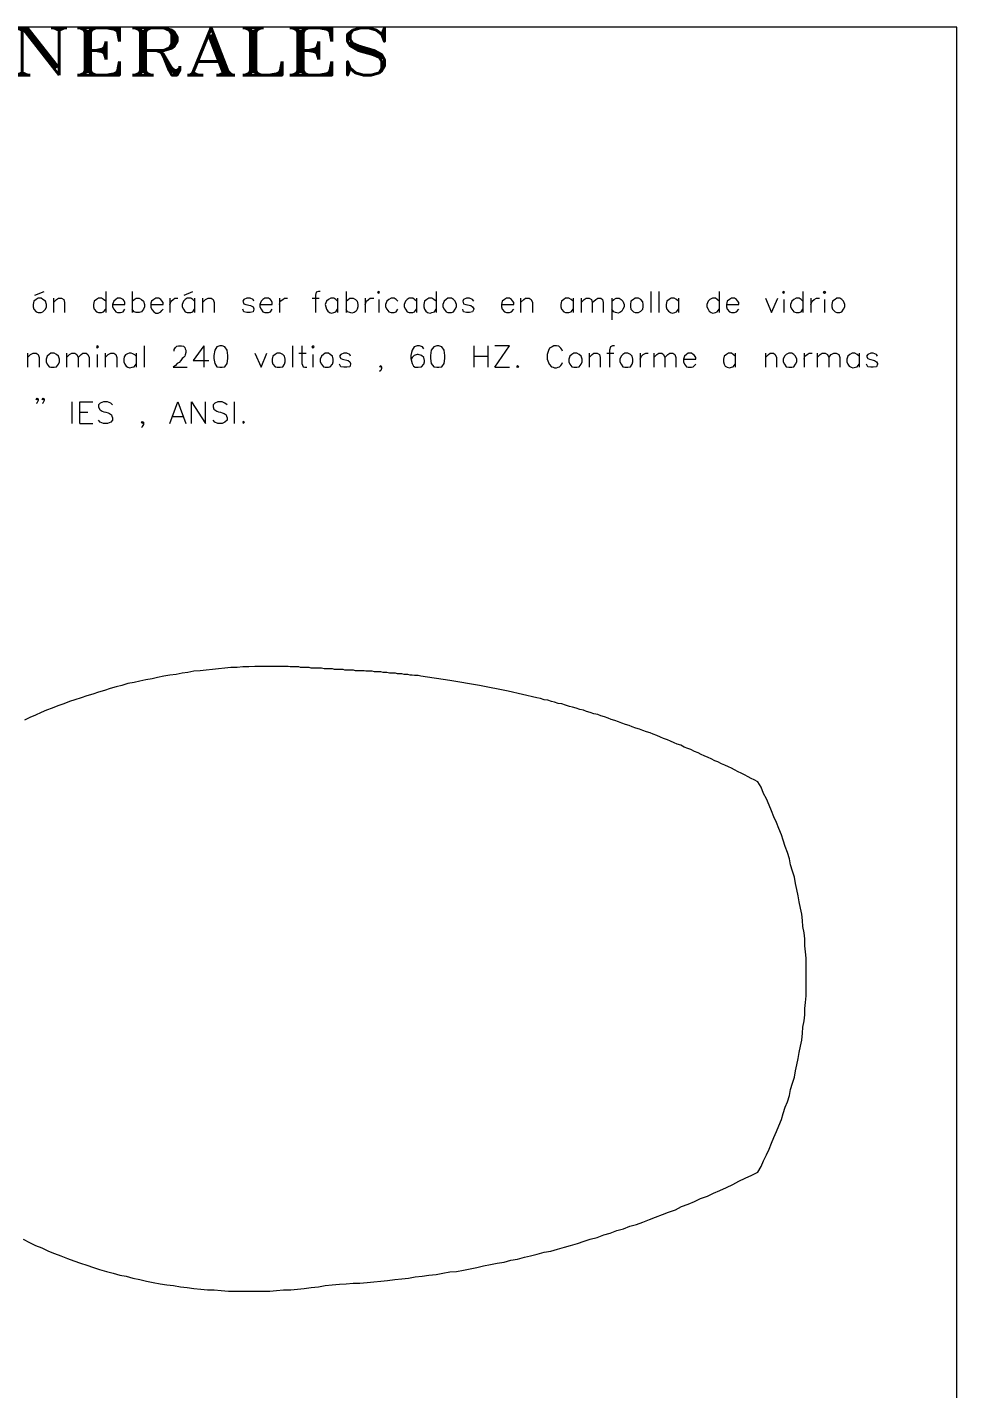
# Model space of a CAD drawing. Extents: x 604418 to 606014, y 1310869 to 1312555.
# Drawn here: x 605500.63 to 605531, y 1310957.45 to 1311001.91 of the extents above; entities that cross this region are included whole.
import ezdxf

# ---------------------------------------------------------------- set-up
doc = ezdxf.new("R2010")
doc.units = 0
doc.header["$MEASUREMENT"] = 0
doc.layers.get('0').update_dxf_attribs({"color": 10})
doc.styles.add('5mm', font='simplex', dxfattribs={"height": 5})

msp = doc.modelspace()

# ---------------------------------------------------------------- linework, layer by layer
at = {"color": 7, "lineweight": 13}
msp.add_lwpolyline([(605470.818, 1310924.029), (605531.002, 1310924.029), (605531.002, 1311001.915), (605470.818, 1311001.915)], close=True, dxfattribs=at)
for points in [[(605500.983, 1310993.065), (605500.923, 1310993.025), (605500.842, 1310992.964), (605500.822, 1310992.863), (605500.822, 1310992.783), (605500.842, 1310992.702), (605500.923, 1310992.622), (605500.983, 1310992.602), (605501.084, 1310992.602), (605501.144, 1310992.622), (605501.225, 1310992.702), (605501.265, 1310992.783), (605501.265, 1310992.863), (605501.225, 1310992.964), (605501.144, 1310993.025), (605501.084, 1310993.065), (605500.983, 1310993.065)], [(605500.882, 1310993.165), (605501.184, 1310993.286)], [(605501.486, 1310993.065), (605501.486, 1310992.602)], [(605501.486, 1310992.924), (605501.587, 1310993.025), (605501.648, 1310993.065), (605501.748, 1310993.065), (605501.829, 1310993.025), (605501.849, 1310992.924), (605501.849, 1310992.602)], [(605503.198, 1310992.964), (605503.118, 1310993.025), (605503.057, 1310993.065), (605502.957, 1310993.065), (605502.896, 1310993.025), (605502.816, 1310992.964), (605502.796, 1310992.863), (605502.796, 1310992.783), (605502.816, 1310992.702), (605502.896, 1310992.622), (605502.957, 1310992.602), (605503.057, 1310992.602), (605503.118, 1310992.622), (605503.198, 1310992.702)], [(605503.198, 1310993.286), (605503.198, 1310992.602)], [(605503.42, 1310992.863), (605503.823, 1310992.863), (605503.823, 1310992.924), (605503.803, 1310992.984), (605503.762, 1310993.025), (605503.682, 1310993.065), (605503.581, 1310993.065), (605503.521, 1310993.025), (605503.46, 1310992.964), (605503.42, 1310992.863), (605503.42, 1310992.783), (605503.46, 1310992.702), (605503.521, 1310992.622), (605503.581, 1310992.602), (605503.682, 1310992.602), (605503.762, 1310992.622), (605503.823, 1310992.702)], [(605504.064, 1310993.286), (605504.064, 1310992.602)], [(605504.064, 1310992.964), (605504.125, 1310993.025), (605504.185, 1310993.065), (605504.286, 1310993.065), (605504.367, 1310993.025), (605504.427, 1310992.964), (605504.467, 1310992.863), (605504.467, 1310992.783), (605504.427, 1310992.702), (605504.367, 1310992.622), (605504.286, 1310992.602), (605504.185, 1310992.602), (605504.125, 1310992.622), (605504.064, 1310992.702)], [(605504.669, 1310992.863), (605505.071, 1310992.863), (605505.071, 1310992.924), (605505.031, 1310992.984), (605504.991, 1310993.025), (605504.93, 1310993.065), (605504.83, 1310993.065), (605504.769, 1310993.025), (605504.689, 1310992.964), (605504.669, 1310992.904), (605504.669, 1310992.843), (605504.669, 1310992.763), (605504.709, 1310992.682), (605504.769, 1310992.622), (605504.83, 1310992.581), (605504.91, 1310992.581), (605504.991, 1310992.622), (605505.031, 1310992.662), (605505.071, 1310992.702)], [(605505.293, 1310993.065), (605505.293, 1310992.602)], [(605505.293, 1310992.863), (605505.333, 1310992.964), (605505.394, 1310993.025), (605505.454, 1310993.065), (605505.555, 1310993.065)], [(605506.099, 1310992.964), (605506.038, 1310993.025), (605505.978, 1310993.065), (605505.857, 1310993.065), (605505.796, 1310993.025), (605505.736, 1310992.964), (605505.696, 1310992.863), (605505.696, 1310992.783), (605505.736, 1310992.702), (605505.796, 1310992.622), (605505.857, 1310992.602), (605505.978, 1310992.602), (605506.038, 1310992.622), (605506.099, 1310992.702)], [(605505.756, 1310993.165), (605506.038, 1310993.286)], [(605506.099, 1310993.065), (605506.099, 1310992.602)], [(605506.36, 1310993.065), (605506.36, 1310992.602)], [(605506.36, 1310992.924), (605506.461, 1310993.025), (605506.542, 1310993.065), (605506.642, 1310993.065), (605506.703, 1310993.025), (605506.743, 1310992.924), (605506.743, 1310992.602)], [(605508.032, 1310992.964), (605508.012, 1310993.025), (605507.911, 1310993.065), (605507.81, 1310993.065), (605507.71, 1310993.025), (605507.67, 1310992.964), (605507.71, 1310992.884), (605507.77, 1310992.863), (605507.931, 1310992.823), (605508.012, 1310992.783), (605508.032, 1310992.722), (605508.032, 1310992.702), (605508.012, 1310992.622), (605507.911, 1310992.602), (605507.81, 1310992.602), (605507.71, 1310992.622), (605507.67, 1310992.702)], [(605508.233, 1310992.863), (605508.636, 1310992.863), (605508.636, 1310992.924), (605508.616, 1310992.984), (605508.576, 1310993.025), (605508.515, 1310993.065), (605508.395, 1310993.065), (605508.334, 1310993.025), (605508.274, 1310992.964), (605508.233, 1310992.863), (605508.233, 1310992.783), (605508.274, 1310992.702), (605508.334, 1310992.622), (605508.395, 1310992.602), (605508.515, 1310992.602), (605508.576, 1310992.622), (605508.636, 1310992.702)], [(605508.878, 1310993.065), (605508.878, 1310992.602)], [(605508.878, 1310992.863), (605508.898, 1310992.964), (605508.979, 1310993.025), (605509.039, 1310993.065), (605509.14, 1310993.065)], [(605509.945, 1310993.065), (605510.167, 1310993.065)], [(605510.207, 1310993.286), (605510.147, 1310993.286), (605510.066, 1310993.266), (605510.046, 1310993.165), (605510.046, 1310992.602)], [(605510.771, 1310992.964), (605510.711, 1310993.025), (605510.65, 1310993.065), (605510.55, 1310993.065), (605510.469, 1310993.025), (605510.409, 1310992.964), (605510.368, 1310992.863), (605510.388, 1310992.783), (605510.409, 1310992.702), (605510.449, 1310992.642), (605510.509, 1310992.602), (605510.57, 1310992.581), (605510.65, 1310992.602), (605510.711, 1310992.622), (605510.771, 1310992.702)], [(605510.771, 1310993.065), (605510.771, 1310992.602)], [(605511.053, 1310993.286), (605511.053, 1310992.602)], [(605511.053, 1310992.964), (605511.113, 1310993.025), (605511.174, 1310993.065), (605511.275, 1310993.065), (605511.355, 1310993.025), (605511.416, 1310992.964), (605511.436, 1310992.863), (605511.436, 1310992.783), (605511.416, 1310992.702), (605511.375, 1310992.642), (605511.315, 1310992.602), (605511.234, 1310992.581), (605511.174, 1310992.602), (605511.093, 1310992.622), (605511.053, 1310992.702)], [(605511.677, 1310993.065), (605511.677, 1310992.602)], [(605511.677, 1310992.863), (605511.718, 1310992.964), (605511.778, 1310993.025), (605511.839, 1310993.065), (605511.959, 1310993.065)], [(605512.08, 1310993.266), (605512.12, 1310993.226), (605512.141, 1310993.266), (605512.12, 1310993.286), (605512.08, 1310993.266)], [(605512.12, 1310993.025), (605512.12, 1310992.602)], [(605512.745, 1310992.964), (605512.684, 1310993.025), (605512.624, 1310993.065), (605512.523, 1310993.065), (605512.443, 1310993.025), (605512.382, 1310992.964), (605512.342, 1310992.863), (605512.342, 1310992.783), (605512.382, 1310992.702), (605512.443, 1310992.622), (605512.523, 1310992.602), (605512.624, 1310992.602), (605512.684, 1310992.622), (605512.745, 1310992.702)], [(605513.349, 1310992.964), (605513.289, 1310993.025), (605513.228, 1310993.065), (605513.107, 1310993.065), (605513.047, 1310993.025), (605512.986, 1310992.964), (605512.946, 1310992.863), (605512.946, 1310992.783), (605512.986, 1310992.702), (605513.047, 1310992.622), (605513.107, 1310992.602), (605513.228, 1310992.602), (605513.289, 1310992.622), (605513.349, 1310992.702)], [(605513.349, 1310993.065), (605513.349, 1310992.602)], [(605513.994, 1310992.964), (605513.913, 1310993.025), (605513.853, 1310993.065), (605513.752, 1310993.065), (605513.691, 1310993.025), (605513.611, 1310992.964), (605513.591, 1310992.863), (605513.591, 1310992.783), (605513.611, 1310992.702), (605513.651, 1310992.642), (605513.712, 1310992.602), (605513.792, 1310992.581), (605513.853, 1310992.602), (605513.933, 1310992.622), (605513.994, 1310992.702)], [(605513.994, 1310993.286), (605513.994, 1310992.602)], [(605514.376, 1310993.065), (605514.316, 1310993.025), (605514.255, 1310992.964), (605514.215, 1310992.863), (605514.215, 1310992.783), (605514.255, 1310992.702), (605514.316, 1310992.622), (605514.376, 1310992.602), (605514.497, 1310992.602), (605514.557, 1310992.622), (605514.618, 1310992.702), (605514.658, 1310992.783), (605514.658, 1310992.863), (605514.618, 1310992.964), (605514.557, 1310993.025), (605514.497, 1310993.065), (605514.376, 1310993.065)], [(605515.222, 1310992.964), (605515.182, 1310993.025), (605515.081, 1310993.065), (605514.98, 1310993.065), (605514.88, 1310993.025), (605514.86, 1310992.964), (605514.88, 1310992.884), (605514.96, 1310992.863), (605515.121, 1310992.823), (605515.182, 1310992.783), (605515.222, 1310992.722), (605515.222, 1310992.702), (605515.182, 1310992.622), (605515.081, 1310992.602), (605514.98, 1310992.602), (605514.88, 1310992.622), (605514.86, 1310992.702)], [(605516.128, 1310992.863), (605516.531, 1310992.863), (605516.531, 1310992.924), (605516.491, 1310992.984), (605516.451, 1310993.025), (605516.39, 1310993.065), (605516.289, 1310993.065), (605516.229, 1310993.025), (605516.148, 1310992.964), (605516.128, 1310992.863), (605516.128, 1310992.783), (605516.148, 1310992.702), (605516.229, 1310992.622), (605516.289, 1310992.602), (605516.39, 1310992.602), (605516.451, 1310992.622), (605516.531, 1310992.702)], [(605516.753, 1310993.065), (605516.753, 1310992.602)], [(605516.753, 1310992.924), (605516.853, 1310993.025), (605516.914, 1310993.065), (605517.035, 1310993.065), (605517.095, 1310993.025), (605517.135, 1310992.924), (605517.135, 1310992.602)], [(605518.465, 1310992.964), (605518.404, 1310993.025), (605518.324, 1310993.065), (605518.223, 1310993.065), (605518.163, 1310993.025), (605518.082, 1310992.964), (605518.062, 1310992.863), (605518.062, 1310992.783), (605518.082, 1310992.702), (605518.163, 1310992.622), (605518.223, 1310992.602), (605518.324, 1310992.602), (605518.404, 1310992.622), (605518.465, 1310992.702)], [(605518.465, 1310993.065), (605518.465, 1310992.602)], [(605518.726, 1310993.065), (605518.726, 1310992.602)], [(605518.726, 1310992.924), (605518.827, 1310993.025), (605518.888, 1310993.065), (605518.988, 1310993.065), (605519.069, 1310993.025), (605519.089, 1310992.924), (605519.089, 1310992.602)], [(605519.089, 1310992.924), (605519.21, 1310993.025), (605519.27, 1310993.065), (605519.371, 1310993.065), (605519.431, 1310993.025), (605519.451, 1310992.924), (605519.451, 1310992.602)], [(605519.733, 1310993.065), (605519.733, 1310992.36)], [(605519.733, 1310992.964), (605519.794, 1310993.025), (605519.874, 1310993.065), (605519.975, 1310993.065), (605520.036, 1310993.025), (605520.096, 1310992.964), (605520.136, 1310992.863), (605520.136, 1310992.783), (605520.096, 1310992.702), (605520.056, 1310992.642), (605519.995, 1310992.602), (605519.935, 1310992.581), (605519.854, 1310992.602), (605519.794, 1310992.622), (605519.733, 1310992.702)], [(605520.499, 1310993.065), (605520.438, 1310993.025), (605520.358, 1310992.964), (605520.338, 1310992.863), (605520.338, 1310992.783), (605520.358, 1310992.702), (605520.438, 1310992.622), (605520.499, 1310992.602), (605520.599, 1310992.602), (605520.68, 1310992.642), (605520.74, 1310992.702), (605520.761, 1310992.783), (605520.761, 1310992.863), (605520.74, 1310992.944), (605520.68, 1310993.025), (605520.599, 1310993.065), (605520.559, 1310993.065), (605520.499, 1310993.065)], [(605521.002, 1310993.286), (605521.002, 1310992.602)], [(605521.264, 1310993.286), (605521.264, 1310992.602)], [(605521.909, 1310992.964), (605521.848, 1310993.025), (605521.768, 1310993.065), (605521.667, 1310993.065), (605521.606, 1310993.025), (605521.526, 1310992.964), (605521.506, 1310992.863), (605521.506, 1310992.783), (605521.526, 1310992.702), (605521.586, 1310992.642), (605521.647, 1310992.602), (605521.707, 1310992.581), (605521.788, 1310992.602), (605521.848, 1310992.622), (605521.909, 1310992.702)], [(605521.909, 1310993.065), (605521.909, 1310992.602)], [(605523.238, 1310992.964), (605523.177, 1310993.025), (605523.117, 1310993.065), (605523.016, 1310993.065), (605522.936, 1310993.025), (605522.875, 1310992.964), (605522.835, 1310992.863), (605522.835, 1310992.783), (605522.875, 1310992.702), (605522.916, 1310992.642), (605522.976, 1310992.602), (605523.036, 1310992.581), (605523.117, 1310992.602), (605523.177, 1310992.622), (605523.238, 1310992.702)], [(605523.238, 1310993.286), (605523.238, 1310992.602)], [(605523.479, 1310992.863), (605523.882, 1310992.863), (605523.882, 1310992.924), (605523.842, 1310992.984), (605523.802, 1310993.025), (605523.741, 1310993.065), (605523.641, 1310993.065), (605523.58, 1310993.025), (605523.5, 1310992.964), (605523.479, 1310992.863), (605523.479, 1310992.783), (605523.5, 1310992.702), (605523.58, 1310992.622), (605523.641, 1310992.602), (605523.741, 1310992.602), (605523.802, 1310992.622), (605523.882, 1310992.702)], [(605524.748, 1310993.065), (605524.95, 1310992.602), (605525.151, 1310993.065)], [(605525.312, 1310993.266), (605525.353, 1310993.226), (605525.373, 1310993.266), (605525.353, 1310993.286), (605525.312, 1310993.266)], [(605525.353, 1310993.025), (605525.353, 1310992.602)], [(605525.977, 1310992.964), (605525.916, 1310993.025), (605525.856, 1310993.065), (605525.755, 1310993.065), (605525.675, 1310993.025), (605525.614, 1310992.964), (605525.574, 1310992.863), (605525.574, 1310992.783), (605525.614, 1310992.702), (605525.675, 1310992.622), (605525.755, 1310992.602), (605525.856, 1310992.602), (605525.916, 1310992.622), (605525.977, 1310992.702)], [(605525.977, 1310993.286), (605525.977, 1310992.602)], [(605526.239, 1310993.065), (605526.239, 1310992.602)], [(605526.239, 1310992.863), (605526.279, 1310992.964), (605526.339, 1310993.025), (605526.42, 1310993.065), (605526.521, 1310993.065)], [(605526.641, 1310993.266), (605526.682, 1310993.226), (605526.722, 1310993.266), (605526.682, 1310993.286), (605526.641, 1310993.266)], [(605526.682, 1310993.025), (605526.682, 1310992.602)], [(605527.085, 1310993.065), (605527.024, 1310993.025), (605526.944, 1310992.964), (605526.923, 1310992.863), (605526.923, 1310992.783), (605526.944, 1310992.702), (605527.024, 1310992.622), (605527.085, 1310992.602), (605527.185, 1310992.602), (605527.246, 1310992.622), (605527.306, 1310992.702), (605527.346, 1310992.783), (605527.346, 1310992.863), (605527.306, 1310992.964), (605527.246, 1310993.025), (605527.185, 1310993.065), (605527.085, 1310993.065)], [(605500.641, 1310991.272), (605500.641, 1310990.809)], [(605500.641, 1310991.131), (605500.741, 1310991.232), (605500.822, 1310991.272), (605500.923, 1310991.272), (605500.983, 1310991.232), (605501.023, 1310991.131), (605501.023, 1310990.809)], [(605501.406, 1310991.272), (605501.346, 1310991.232), (605501.285, 1310991.172), (605501.245, 1310991.071), (605501.245, 1310990.99), (605501.285, 1310990.91), (605501.346, 1310990.829), (605501.406, 1310990.809), (605501.507, 1310990.809), (605501.587, 1310990.829), (605501.648, 1310990.91), (605501.688, 1310990.99), (605501.688, 1310991.071), (605501.648, 1310991.172), (605501.587, 1310991.232), (605501.507, 1310991.272), (605501.406, 1310991.272)], [(605501.909, 1310991.272), (605501.909, 1310990.809)], [(605501.909, 1310991.131), (605502.01, 1310991.232), (605502.091, 1310991.272), (605502.191, 1310991.272), (605502.252, 1310991.232), (605502.292, 1310991.131), (605502.292, 1310990.809)], [(605502.292, 1310991.131), (605502.393, 1310991.232), (605502.453, 1310991.272), (605502.554, 1310991.272), (605502.614, 1310991.232), (605502.655, 1310991.131), (605502.655, 1310990.809)], [(605502.896, 1310991.474), (605502.916, 1310991.433), (605502.957, 1310991.474), (605502.916, 1310991.514), (605502.896, 1310991.474)], [(605502.916, 1310991.232), (605502.916, 1310990.809)], [(605503.178, 1310991.272), (605503.178, 1310990.809)], [(605503.178, 1310991.131), (605503.279, 1310991.232), (605503.36, 1310991.272), (605503.46, 1310991.272), (605503.521, 1310991.232), (605503.561, 1310991.131), (605503.561, 1310990.809)], [(605504.185, 1310991.172), (605504.145, 1310991.212), (605504.085, 1310991.252), (605504.024, 1310991.272), (605503.964, 1310991.272), (605503.903, 1310991.252), (605503.843, 1310991.212), (605503.803, 1310991.151), (605503.782, 1310991.071), (605503.782, 1310990.99), (605503.823, 1310990.91), (605503.863, 1310990.849), (605503.923, 1310990.809), (605503.984, 1310990.789), (605504.064, 1310990.809), (605504.125, 1310990.829), (605504.185, 1310990.91)], [(605504.185, 1310991.272), (605504.185, 1310990.809)], [(605504.447, 1310991.514), (605504.447, 1310990.809)], [(605505.434, 1310991.333), (605505.434, 1310991.393), (605505.474, 1310991.454), (605505.515, 1310991.494), (605505.575, 1310991.514), (605505.615, 1310991.514), (605505.676, 1310991.514), (605505.736, 1310991.494), (605505.776, 1310991.454), (605505.796, 1310991.413), (605505.817, 1310991.373), (605505.817, 1310991.292), (605505.796, 1310991.212), (605505.776, 1310991.172), (605505.736, 1310991.131), (605505.696, 1310991.091), (605505.655, 1310991.031), (605505.595, 1310990.97), (605505.535, 1310990.93), (605505.474, 1310990.87), (605505.394, 1310990.809), (605505.857, 1310990.809)], [(605506.401, 1310991.514), (605506.058, 1310991.031), (605506.562, 1310991.031)], [(605506.401, 1310991.514), (605506.401, 1310990.809)], [(605506.924, 1310991.514), (605506.824, 1310991.474), (605506.763, 1310991.373), (605506.723, 1310991.192), (605506.723, 1310991.091), (605506.763, 1310990.93), (605506.824, 1310990.829), (605506.924, 1310990.809), (605507.005, 1310990.809), (605507.085, 1310990.829), (605507.166, 1310990.93), (605507.186, 1310991.091), (605507.186, 1310991.192), (605507.166, 1310991.373), (605507.085, 1310991.474), (605507.005, 1310991.514), (605506.924, 1310991.514)], [(605508.072, 1310991.272), (605508.274, 1310990.809), (605508.455, 1310991.272)], [(605508.797, 1310991.272), (605508.737, 1310991.232), (605508.656, 1310991.172), (605508.636, 1310991.071), (605508.636, 1310990.99), (605508.656, 1310990.91), (605508.737, 1310990.829), (605508.797, 1310990.809), (605508.898, 1310990.809), (605508.979, 1310990.829), (605509.039, 1310990.91), (605509.059, 1310990.99), (605509.059, 1310991.071), (605509.039, 1310991.172), (605508.979, 1310991.232), (605508.898, 1310991.272), (605508.797, 1310991.272)], [(605509.301, 1310991.514), (605509.301, 1310990.809)], [(605509.502, 1310991.272), (605509.744, 1310991.272)], [(605509.603, 1310991.514), (605509.603, 1310990.93), (605509.643, 1310990.829), (605509.704, 1310990.809), (605509.764, 1310990.809)], [(605509.925, 1310991.474), (605509.965, 1310991.433), (605510.006, 1310991.474), (605509.965, 1310991.514), (605509.925, 1310991.474)], [(605509.965, 1310991.232), (605509.965, 1310990.809)], [(605510.368, 1310991.272), (605510.308, 1310991.232), (605510.247, 1310991.172), (605510.207, 1310991.071), (605510.207, 1310990.99), (605510.247, 1310990.91), (605510.308, 1310990.829), (605510.368, 1310990.809), (605510.469, 1310990.809), (605510.529, 1310990.829), (605510.61, 1310990.91), (605510.63, 1310990.99), (605510.63, 1310991.071), (605510.61, 1310991.172), (605510.529, 1310991.232), (605510.469, 1310991.272), (605510.368, 1310991.272)], [(605511.194, 1310991.172), (605511.174, 1310991.232), (605511.073, 1310991.272), (605510.972, 1310991.272), (605510.872, 1310991.232), (605510.832, 1310991.172), (605510.872, 1310991.091), (605510.932, 1310991.071), (605511.113, 1310991.031), (605511.174, 1310990.99), (605511.194, 1310990.93), (605511.194, 1310990.91), (605511.174, 1310990.829), (605511.073, 1310990.809), (605510.972, 1310990.809), (605510.872, 1310990.829), (605510.832, 1310990.91)], [(605513.591, 1310991.413), (605513.55, 1310991.474), (605513.45, 1310991.514), (605513.369, 1310991.514), (605513.268, 1310991.474), (605513.208, 1310991.373), (605513.188, 1310991.292), (605513.168, 1310991.192), (605513.168, 1310991.111), (605513.188, 1310991.01), (605513.208, 1310990.93), (605513.248, 1310990.849), (605513.309, 1310990.809), (605513.369, 1310990.809), (605513.409, 1310990.809), (605513.51, 1310990.829), (605513.591, 1310990.91), (605513.611, 1310990.99), (605513.611, 1310991.031), (605513.591, 1310991.131), (605513.51, 1310991.192), (605513.409, 1310991.232), (605513.369, 1310991.232), (605513.268, 1310991.192), (605513.208, 1310991.131), (605513.168, 1310991.031)], [(605514.014, 1310991.514), (605513.913, 1310991.474), (605513.832, 1310991.373), (605513.812, 1310991.192), (605513.812, 1310991.091), (605513.832, 1310990.93), (605513.913, 1310990.829), (605514.014, 1310990.809), (605514.074, 1310990.809), (605514.175, 1310990.829), (605514.255, 1310990.93), (605514.275, 1310991.091), (605514.275, 1310991.192), (605514.255, 1310991.373), (605514.175, 1310991.474), (605514.074, 1310991.514), (605514.014, 1310991.514)], [(605515.222, 1310991.514), (605515.222, 1310990.809)], [(605515.222, 1310991.172), (605515.685, 1310991.172)], [(605515.685, 1310991.514), (605515.685, 1310990.809)], [(605515.907, 1310990.809), (605516.39, 1310991.514), (605515.907, 1310991.514)], [(605518.122, 1310991.333), (605518.102, 1310991.393), (605518.062, 1310991.433), (605518.001, 1310991.494), (605517.921, 1310991.514), (605517.84, 1310991.514), (605517.78, 1310991.474), (605517.699, 1310991.433), (605517.659, 1310991.353), (605517.639, 1310991.292), (605517.619, 1310991.232), (605517.619, 1310991.071), (605517.659, 1310990.97), (605517.679, 1310990.91), (605517.76, 1310990.829), (605517.82, 1310990.809), (605517.86, 1310990.789), (605517.921, 1310990.789), (605517.981, 1310990.809), (605518.022, 1310990.829), (605518.062, 1310990.87), (605518.102, 1310990.91), (605518.122, 1310990.97)], [(605518.485, 1310991.272), (605518.424, 1310991.232), (605518.364, 1310991.172), (605518.324, 1310991.071), (605518.324, 1310990.99), (605518.364, 1310990.91), (605518.424, 1310990.829), (605518.485, 1310990.809), (605518.585, 1310990.809), (605518.666, 1310990.829), (605518.726, 1310990.91), (605518.767, 1310990.99), (605518.767, 1310991.071), (605518.726, 1310991.172), (605518.666, 1310991.232), (605518.585, 1310991.272), (605518.485, 1310991.272)], [(605518.988, 1310991.272), (605518.988, 1310990.809)], [(605518.988, 1310991.131), (605519.089, 1310991.232), (605519.149, 1310991.272), (605519.25, 1310991.272), (605519.331, 1310991.232), (605519.351, 1310991.131), (605519.351, 1310990.809)], [(605519.572, 1310991.272), (605519.794, 1310991.272)], [(605519.814, 1310991.514), (605519.754, 1310991.514), (605519.693, 1310991.474), (605519.653, 1310991.373), (605519.653, 1310990.809)], [(605520.156, 1310991.272), (605520.096, 1310991.232), (605520.036, 1310991.172), (605519.995, 1310991.071), (605519.995, 1310990.99), (605520.036, 1310990.91), (605520.096, 1310990.829), (605520.156, 1310990.809), (605520.257, 1310990.809), (605520.338, 1310990.829), (605520.398, 1310990.91), (605520.418, 1310990.99), (605520.418, 1310991.071), (605520.398, 1310991.172), (605520.338, 1310991.232), (605520.257, 1310991.272), (605520.156, 1310991.272)], [(605520.66, 1310991.272), (605520.66, 1310990.809)], [(605520.66, 1310991.071), (605520.7, 1310991.172), (605520.761, 1310991.232), (605520.841, 1310991.272), (605520.922, 1310991.272)], [(605521.103, 1310991.272), (605521.103, 1310990.809)], [(605521.103, 1310991.131), (605521.204, 1310991.232), (605521.264, 1310991.272), (605521.365, 1310991.272), (605521.425, 1310991.232), (605521.465, 1310991.131), (605521.465, 1310990.809)], [(605521.465, 1310991.131), (605521.566, 1310991.232), (605521.627, 1310991.272), (605521.727, 1310991.272), (605521.788, 1310991.232), (605521.828, 1310991.131), (605521.828, 1310990.809)], [(605522.07, 1310991.071), (605522.472, 1310991.071), (605522.472, 1310991.131), (605522.432, 1310991.192), (605522.392, 1310991.232), (605522.332, 1310991.272), (605522.231, 1310991.272), (605522.17, 1310991.232), (605522.11, 1310991.172), (605522.07, 1310991.071), (605522.07, 1310990.99), (605522.11, 1310990.91), (605522.17, 1310990.829), (605522.231, 1310990.809), (605522.332, 1310990.809), (605522.392, 1310990.829), (605522.472, 1310990.91)], [(605523.761, 1310991.172), (605523.701, 1310991.232), (605523.641, 1310991.272), (605523.54, 1310991.272), (605523.479, 1310991.232), (605523.399, 1310991.172), (605523.379, 1310991.071), (605523.379, 1310990.99), (605523.399, 1310990.91), (605523.439, 1310990.849), (605523.5, 1310990.809), (605523.58, 1310990.789), (605523.641, 1310990.809), (605523.701, 1310990.829), (605523.761, 1310990.91)], [(605523.761, 1310991.272), (605523.761, 1310990.809)], [(605524.748, 1310991.272), (605524.748, 1310990.809)], [(605524.748, 1310991.131), (605524.849, 1310991.232), (605524.909, 1310991.272), (605525.01, 1310991.272), (605525.071, 1310991.232), (605525.111, 1310991.131), (605525.111, 1310990.809)], [(605525.514, 1310991.272), (605525.433, 1310991.232), (605525.373, 1310991.172), (605525.332, 1310991.071), (605525.332, 1310990.99), (605525.373, 1310990.91), (605525.433, 1310990.829), (605525.514, 1310990.809), (605525.614, 1310990.809), (605525.675, 1310990.829), (605525.735, 1310990.91), (605525.775, 1310990.99), (605525.775, 1310991.071), (605525.735, 1310991.172), (605525.675, 1310991.232), (605525.614, 1310991.272), (605525.514, 1310991.272)], [(605526.017, 1310991.272), (605526.017, 1310990.809)], [(605526.017, 1310991.071), (605526.037, 1310991.172), (605526.118, 1310991.232), (605526.178, 1310991.272), (605526.279, 1310991.272)], [(605526.44, 1310991.272), (605526.44, 1310990.809)], [(605526.44, 1310991.131), (605526.541, 1310991.232), (605526.601, 1310991.272), (605526.702, 1310991.272), (605526.782, 1310991.232), (605526.823, 1310991.131), (605526.823, 1310990.809)], [(605526.823, 1310991.131), (605526.903, 1310991.232), (605526.984, 1310991.272), (605527.064, 1310991.272), (605527.145, 1310991.232), (605527.185, 1310991.131), (605527.185, 1310990.809)], [(605527.81, 1310991.172), (605527.749, 1310991.232), (605527.669, 1310991.272), (605527.588, 1310991.272), (605527.508, 1310991.232), (605527.447, 1310991.172), (605527.407, 1310991.071), (605527.407, 1310990.99), (605527.447, 1310990.91), (605527.487, 1310990.849), (605527.548, 1310990.809), (605527.608, 1310990.789), (605527.689, 1310990.809), (605527.749, 1310990.829), (605527.81, 1310990.91)], [(605527.81, 1310991.272), (605527.81, 1310990.809)], [(605528.414, 1310991.172), (605528.374, 1310991.232), (605528.273, 1310991.272), (605528.192, 1310991.272), (605528.092, 1310991.232), (605528.051, 1310991.172), (605528.092, 1310991.091), (605528.152, 1310991.071), (605528.313, 1310991.031), (605528.374, 1310990.99), (605528.414, 1310990.93), (605528.414, 1310990.91), (605528.374, 1310990.829), (605528.273, 1310990.809), (605528.192, 1310990.809), (605528.092, 1310990.829), (605528.051, 1310990.91)], [(605512.201, 1310990.829), (605512.181, 1310990.809), (605512.141, 1310990.829), (605512.181, 1310990.87), (605512.201, 1310990.829), (605512.201, 1310990.769), (605512.181, 1310990.708), (605512.141, 1310990.668)], [(605515.907, 1310990.809), (605516.39, 1310990.809)], [(605516.652, 1310990.87), (605516.612, 1310990.829), (605516.652, 1310990.809), (605516.692, 1310990.829), (605516.652, 1310990.87)], [(605500.983, 1310989.782), (605500.943, 1310989.742), (605500.923, 1310989.782), (605500.943, 1310989.802), (605500.983, 1310989.782), (605500.983, 1310989.722), (605500.943, 1310989.641), (605500.923, 1310989.621)], [(605501.184, 1310989.782), (605501.144, 1310989.742), (605501.124, 1310989.782), (605501.144, 1310989.802), (605501.184, 1310989.782), (605501.184, 1310989.722), (605501.144, 1310989.641), (605501.124, 1310989.621)], [(605502.091, 1310989.681), (605502.091, 1310988.976)], [(605502.353, 1310988.976), (605502.353, 1310989.681), (605502.775, 1310989.681)], [(605502.353, 1310989.339), (605502.614, 1310989.339)], [(605503.42, 1310989.581), (605503.36, 1310989.641), (605503.259, 1310989.681), (605503.118, 1310989.681), (605503.017, 1310989.641), (605502.957, 1310989.581), (605502.957, 1310989.52), (605502.997, 1310989.44), (605503.017, 1310989.419), (605503.078, 1310989.379), (605503.138, 1310989.359), (605503.198, 1310989.339), (605503.279, 1310989.319), (605503.319, 1310989.299), (605503.38, 1310989.258), (605503.4, 1310989.218), (605503.42, 1310989.158), (605503.42, 1310989.077), (605503.36, 1310989.017), (605503.259, 1310988.976), (605503.118, 1310988.976), (605503.017, 1310989.017), (605502.957, 1310989.077)], [(605505.293, 1310988.976), (605505.555, 1310989.681), (605505.817, 1310988.976)], [(605505.998, 1310988.976), (605505.998, 1310989.681), (605506.461, 1310988.976), (605506.461, 1310989.681)], [(605507.166, 1310989.581), (605507.085, 1310989.641), (605507.005, 1310989.681), (605506.864, 1310989.681), (605506.763, 1310989.641), (605506.703, 1310989.581), (605506.703, 1310989.52), (605506.723, 1310989.44), (605506.763, 1310989.419), (605506.824, 1310989.379), (605506.884, 1310989.359), (605506.944, 1310989.339), (605507.005, 1310989.319), (605507.065, 1310989.299), (605507.126, 1310989.258), (605507.146, 1310989.218), (605507.166, 1310989.158), (605507.166, 1310989.077), (605507.085, 1310989.017), (605507.005, 1310988.976), (605506.864, 1310988.976), (605506.763, 1310989.017), (605506.703, 1310989.077)], [(605507.388, 1310989.681), (605507.388, 1310988.976)], [(605502.353, 1310988.976), (605502.775, 1310988.976)], [(605504.427, 1310989.017), (605504.387, 1310988.976), (605504.367, 1310989.017), (605504.387, 1310989.037), (605504.427, 1310989.017), (605504.427, 1310988.936), (605504.387, 1310988.876), (605504.367, 1310988.835)], [(605505.394, 1310989.198), (605505.736, 1310989.198)], [(605507.69, 1310989.037), (605507.67, 1310989.017), (605507.69, 1310988.976), (605507.73, 1310989.017), (605507.69, 1310989.037)], [(605524.507, 1310977.275), (605524.386, 1310977.335), (605524.285, 1310977.376), (605524.184, 1310977.436), (605524.064, 1310977.496), (605523.963, 1310977.557), (605523.862, 1310977.597), (605523.741, 1310977.658), (605523.641, 1310977.718), (605523.54, 1310977.758), (605523.419, 1310977.819), (605523.318, 1310977.859), (605523.198, 1310977.919), (605523.097, 1310977.96), (605522.976, 1310978.02), (605522.875, 1310978.06), (605522.754, 1310978.121), (605522.654, 1310978.161), (605522.553, 1310978.222), (605522.432, 1310978.262), (605522.311, 1310978.322), (605522.211, 1310978.363), (605522.09, 1310978.403), (605521.989, 1310978.463), (605521.868, 1310978.503), (605521.768, 1310978.544), (605521.647, 1310978.604), (605521.546, 1310978.644), (605521.425, 1310978.685), (605521.325, 1310978.725), (605521.204, 1310978.785), (605521.083, 1310978.826), (605520.982, 1310978.866), (605520.861, 1310978.906), (605520.74, 1310978.947), (605520.64, 1310978.987), (605520.519, 1310979.027), (605520.398, 1310979.067), (605520.297, 1310979.108), (605520.177, 1310979.148), (605520.056, 1310979.188), (605519.955, 1310979.229), (605519.834, 1310979.269), (605519.713, 1310979.309), (605519.613, 1310979.349), (605519.492, 1310979.39), (605519.371, 1310979.43), (605519.27, 1310979.47), (605519.149, 1310979.49), (605519.029, 1310979.531), (605518.908, 1310979.571), (605518.807, 1310979.611), (605518.686, 1310979.631), (605518.565, 1310979.672), (605518.444, 1310979.712), (605518.344, 1310979.732), (605518.223, 1310979.772), (605518.102, 1310979.813), (605517.981, 1310979.833), (605517.86, 1310979.873), (605517.76, 1310979.893), (605517.639, 1310979.933), (605517.518, 1310979.954), (605517.397, 1310979.994), (605517.276, 1310980.014), (605516.35, 1310980.236), (605515.403, 1310980.417), (605514.437, 1310980.578), (605513.49, 1310980.719), (605513.409, 1310980.739), (605513.349, 1310980.739), (605513.289, 1310980.739), (605513.208, 1310980.759), (605513.148, 1310980.759), (605513.067, 1310980.779), (605513.007, 1310980.779), (605512.946, 1310980.779), (605512.866, 1310980.799), (605512.805, 1310980.799), (605512.725, 1310980.799), (605512.664, 1310980.82), (605512.604, 1310980.82), (605512.523, 1310980.82), (605512.463, 1310980.82), (605512.382, 1310980.84), (605512.322, 1310980.84), (605512.261, 1310980.84), (605512.181, 1310980.86), (605512.12, 1310980.86), (605512.04, 1310980.86), (605511.979, 1310980.86), (605511.899, 1310980.88), (605511.839, 1310980.88), (605511.778, 1310980.88), (605511.698, 1310980.88), (605511.637, 1310980.9), (605511.557, 1310980.9), (605511.496, 1310980.9), (605511.436, 1310980.9), (605511.355, 1310980.9), (605511.295, 1310980.92), (605511.214, 1310980.92), (605511.154, 1310980.92), (605511.073, 1310980.92), (605511.013, 1310980.92), (605510.952, 1310980.94), (605510.872, 1310980.94), (605510.811, 1310980.94), (605510.731, 1310980.94), (605510.67, 1310980.94), (605510.61, 1310980.961), (605510.529, 1310980.961), (605510.469, 1310980.961), (605510.388, 1310980.961), (605510.328, 1310980.961), (605510.247, 1310980.981), (605510.187, 1310980.981), (605510.127, 1310980.981), (605510.046, 1310980.981), (605509.986, 1310980.981), (605509.905, 1310980.981), (605509.845, 1310981.001), (605509.764, 1310981.001), (605509.704, 1310981.001), (605509.643, 1310981.001), (605509.563, 1310981.001), (605509.502, 1310981.021), (605509.422, 1310981.021), (605509.361, 1310981.021), (605509.301, 1310981.021), (605509.22, 1310981.021), (605509.16, 1310981.041), (605509.079, 1310981.041), (605508.878, 1310981.041), (605508.677, 1310981.041), (605508.475, 1310981.041), (605508.274, 1310981.041), (605508.072, 1310981.041), (605507.871, 1310981.021), (605507.67, 1310981.021), (605507.488, 1310981.001), (605507.287, 1310981.001), (605507.085, 1310980.981), (605506.884, 1310980.961), (605506.683, 1310980.94), (605506.481, 1310980.92), (605506.28, 1310980.9), (605506.078, 1310980.88), (605505.877, 1310980.84), (605505.696, 1310980.82), (605505.494, 1310980.779), (605505.293, 1310980.759), (605505.092, 1310980.719), (605504.89, 1310980.679), (605504.709, 1310980.638), (605504.508, 1310980.598), (605504.306, 1310980.558), (605504.125, 1310980.518), (605503.923, 1310980.477), (605503.722, 1310980.417), (605503.541, 1310980.377), (605503.339, 1310980.316), (605503.158, 1310980.256), (605502.957, 1310980.195), (605502.775, 1310980.135), (605502.574, 1310980.074), (605502.393, 1310980.014), (605502.191, 1310979.954), (605502.01, 1310979.893), (605501.829, 1310979.813), (605501.627, 1310979.752), (605501.446, 1310979.672), (605501.265, 1310979.611), (605501.084, 1310979.531), (605500.902, 1310979.45), (605500.721, 1310979.37), (605500.54, 1310979.289)], [(605524.507, 1310964.526), (605524.607, 1310964.708), (605524.688, 1310964.889), (605524.789, 1310965.09), (605524.869, 1310965.271), (605524.95, 1310965.473), (605525.03, 1310965.654), (605525.111, 1310965.856), (605525.191, 1310966.037), (605525.272, 1310966.238), (605525.332, 1310966.44), (605525.393, 1310966.641), (605525.473, 1310966.822), (605525.534, 1310967.024), (605525.574, 1310967.225), (605525.634, 1310967.426), (605525.695, 1310967.628), (605525.735, 1310967.829), (605525.775, 1310968.031), (605525.816, 1310968.232), (605525.856, 1310968.433), (605525.896, 1310968.635), (605525.937, 1310968.836), (605525.957, 1310969.058), (605525.977, 1310969.259), (605526.017, 1310969.461), (605526.037, 1310969.662), (605526.037, 1310969.863), (605526.057, 1310970.065), (605526.078, 1310970.286), (605526.078, 1310970.488), (605526.078, 1310970.689), (605526.078, 1310970.891), (605526.078, 1310971.092), (605526.078, 1310971.313), (605526.078, 1310971.515), (605526.057, 1310971.716), (605526.037, 1310971.918), (605526.037, 1310972.139), (605526.017, 1310972.341), (605525.977, 1310972.542), (605525.957, 1310972.743), (605525.937, 1310972.945), (605525.896, 1310973.146), (605525.856, 1310973.348), (605525.816, 1310973.549), (605525.775, 1310973.75), (605525.735, 1310973.952), (605525.695, 1310974.153), (605525.634, 1310974.355), (605525.574, 1310974.556), (605525.534, 1310974.757), (605525.473, 1310974.959), (605525.393, 1310975.16), (605525.332, 1310975.362), (605525.272, 1310975.543), (605525.191, 1310975.744), (605525.111, 1310975.946), (605525.03, 1310976.127), (605524.95, 1310976.328), (605524.869, 1310976.51), (605524.789, 1310976.711), (605524.688, 1310976.892), (605524.607, 1310977.094), (605524.507, 1310977.275)], [(605510.59, 1310960.841), (605510.832, 1310960.861), (605511.053, 1310960.881), (605511.275, 1310960.901), (605511.496, 1310960.901), (605511.738, 1310960.921), (605511.959, 1310960.941), (605512.181, 1310960.961), (605512.402, 1310960.982), (605512.644, 1310961.022), (605512.866, 1310961.042), (605513.087, 1310961.062), (605513.309, 1310961.102), (605513.53, 1310961.123), (605513.752, 1310961.163), (605513.994, 1310961.183), (605514.215, 1310961.223), (605514.437, 1310961.264), (605514.658, 1310961.284), (605514.88, 1310961.324), (605515.101, 1310961.364), (605515.323, 1310961.405), (605515.544, 1310961.465), (605515.766, 1310961.505), (605515.987, 1310961.546), (605516.209, 1310961.586), (605516.43, 1310961.646), (605516.652, 1310961.687), (605516.874, 1310961.747), (605517.075, 1310961.787), (605517.296, 1310961.848), (605517.518, 1310961.908), (605517.74, 1310961.948), (605517.961, 1310962.009), (605518.183, 1310962.069), (605518.384, 1310962.13), (605518.606, 1310962.19), (605518.827, 1310962.271), (605519.029, 1310962.331), (605519.25, 1310962.391), (605519.472, 1310962.472), (605519.673, 1310962.532), (605519.895, 1310962.613), (605520.116, 1310962.673), (605520.317, 1310962.754), (605520.539, 1310962.814), (605520.74, 1310962.895), (605520.962, 1310962.975), (605521.163, 1310963.056), (605521.385, 1310963.137), (605521.586, 1310963.217), (605521.808, 1310963.298), (605522.009, 1310963.398), (605522.231, 1310963.479), (605522.432, 1310963.56), (605522.634, 1310963.66), (605522.855, 1310963.741), (605523.057, 1310963.841), (605523.258, 1310963.922), (605523.479, 1310964.023), (605523.681, 1310964.123), (605523.882, 1310964.224), (605524.084, 1310964.325), (605524.305, 1310964.426), (605524.507, 1310964.526)], [(605500.5, 1310962.331), (605500.701, 1310962.23), (605500.902, 1310962.13), (605501.104, 1310962.049), (605501.325, 1310961.948), (605501.527, 1310961.868), (605501.728, 1310961.787), (605501.95, 1310961.707), (605502.151, 1310961.626), (605502.373, 1310961.546), (605502.574, 1310961.485), (605502.796, 1310961.405), (605502.997, 1310961.344), (605503.219, 1310961.284), (605503.44, 1310961.223), (605503.662, 1310961.163), (605503.863, 1310961.123), (605504.085, 1310961.062), (605504.306, 1310961.022), (605504.528, 1310960.961), (605504.749, 1310960.921), (605504.971, 1310960.881), (605505.192, 1310960.841), (605505.414, 1310960.82), (605505.635, 1310960.78), (605505.857, 1310960.76), (605506.078, 1310960.72), (605506.3, 1310960.7), (605506.522, 1310960.679), (605506.743, 1310960.679), (605506.965, 1310960.659), (605507.206, 1310960.639), (605507.428, 1310960.639), (605507.649, 1310960.639), (605507.871, 1310960.639), (605508.092, 1310960.639), (605508.334, 1310960.639), (605508.556, 1310960.639), (605508.777, 1310960.659), (605508.999, 1310960.679), (605509.24, 1310960.679), (605509.462, 1310960.7), (605509.684, 1310960.72), (605509.905, 1310960.76), (605510.147, 1310960.78), (605510.368, 1310960.82), (605510.59, 1310960.841)]]:
    msp.add_lwpolyline(points, dxfattribs=at)

# ---------------------------------------------------------------- texts
at = {"color": 7, "insert": (605410.31, 1311001.892), "char_height": 1.53867, "attachment_point": 1, "style": '5mm'}
msp.add_mtext('\\pi75.5;{\\Fromant|c0;\\W1.3;NOTAS GENERALES}', dxfattribs=at)

doc.saveas('drawing.dxf')
